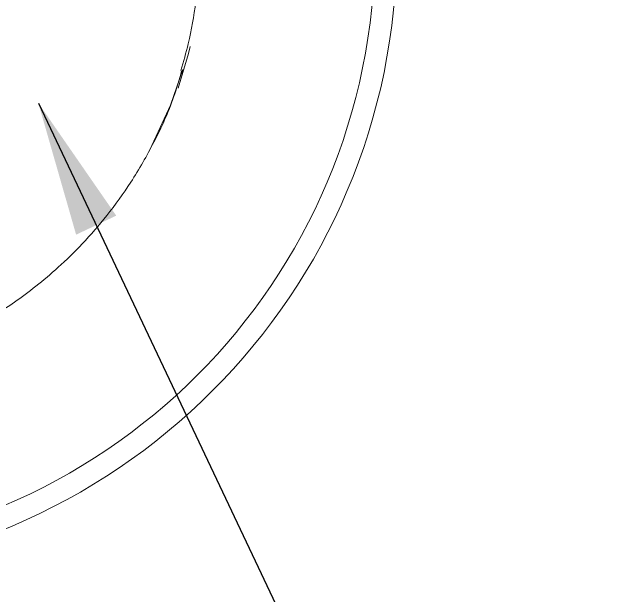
# Model space of a CAD drawing. Extents: x 14808 to 20058, y -13198 to -11680.
# Drawn here: x 16016.94 to 16032.81, y -12035.47 to -12020.36 of the extents above; entities that cross this region are included whole.
import ezdxf

# ---------------------------------------------------------------- set-up
doc = ezdxf.new("R2010")
doc.units = 0
doc.header["$LTSCALE"] = 7
doc.header["$MEASUREMENT"] = 0
doc.layers.get('0').update_dxf_attribs({"color": 2, "linetype": 'CONTINUOUS'})
doc.layers.add('D', color=2, linetype='CONTINUOUS')
doc.styles.add('GHS', font='romans', dxfattribs={"bigfont": 'ghs'})
doc.dimstyles.new('STANDARD$7', dxfattribs={"dimtxt": 3.5, "dimasz": 3, "dimexe": 1, "dimexo": 0.0625, "dimgap": 1, "dimtad": 1, "dimdec": 4, "dimzin": 0, "dimdsep": 46, "dimtxsty": 'GHS', "dimcen": 1, "dimclrt": 2, "dimadec": 0, "dimazin": 0, "dimtfac": 1, "dimtdec": 4, "dimtofl": 0, "dimtmove": 0, "dimatfit": 3, "dimfxl": 1, "dimtolj": 1, "dimtzin": 0, "dimarcsym": 0})

msp = doc.modelspace()

# ---------------------------------------------------------------- linework, layer by layer
at = {"color": 7, "linetype": 'Continuous', "lineweight": 15, "flags": 128}
for points in [[(16021.237, -12022.323), (16021.505, -12021.432), (16021.55, -12021.25)], [(16021.364, -12021.844), (16021.043, -12022.769), (16020.508, -12023.924)]]:
    msp.add_lwpolyline(points, dxfattribs=at)
at = {"color": 7, "linetype": 'Continuous', "lineweight": 15}
for radius in [16.324, 15.759]:
    msp.add_circle((16010.581, -12018.627), radius, dxfattribs=at)
for points, knots in [([(16021.308, -12021.867), (16021.376, -12021.637), (16021.549, -12021.056), (16021.719, -12020.032), (16021.825, -12018.824), (16021.766, -12017.982), (16021.737, -12017.57)], [0, 0, 0, 0, 0.165407, 0.418352, 0.714826, 1, 1, 1, 1]), ([(16021.33, -12021.88), (16021.265, -12022.108), (16021.082, -12022.743), (16020.637, -12023.713), (16020.05, -12024.739), (16019.414, -12025.618), (16018.774, -12026.355), (16017.958, -12027.151), (16016.989, -12027.903), (16016.049, -12028.472), (16015.413, -12028.789), (16015.331, -12028.825), (16015.29, -12028.844)], [0, 0, 0, 0, 0.05532, 0.154179, 0.248304, 0.332907, 0.41177, 0.485856, 0.621632, 0.74963, 0.875127, 1, 1, 1, 1])]:
    msp.add_open_spline(points, degree=3, knots=knots, dxfattribs=at)

# ---------------------------------------------------------------- leaders
at = {"layer": 'D'}
msp.add_leader([(16017.616, -12022.712), (16032.812, -12054.778)], dimstyle='STANDARD$7', override={"dimscale": 1, "dimasz": 3.5, "dimtad": 0, "dimcen": 5, "dimtp": 0.1, "dimtm": 1e-09}, dxfattribs=at)

doc.saveas('drawing.dxf')
